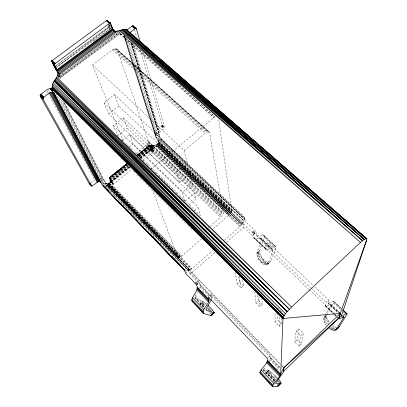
<?xml version="1.0" encoding="UTF-8"?>
<svg xmlns="http://www.w3.org/2000/svg" width="407" height="407" viewBox="0 0 407 407"><rect width="100%" height="100%" fill="white"/><g stroke="black" fill="none" stroke-linecap="round" stroke-linejoin="round"><path stroke-width="0.31" stroke-dasharray="2.04 1.53" d="M281.812 318.315L281.619 323.926L279.131 326.261L275.015 322.13L275.02 312.083M260.943 238.171L261.202 239.723L257.026 252.752C255.749 257.326 263.639 268.625 268.213 263.477L272.771 250.687L272.583 249.186L260.943 238.171L260.266 237.937L255.291 238.899L254.492 238.706L253.744 237.398L253.678 234.239L252.956 233.084L243.208 223.733L242.536 223.468L242.475 222.914L243.813 220.915L160.969 141.392C158.715 143.274 156.039 145.584 152.762 145.263L152.447 148.041L140.196 157.952M281.619 323.926L277.498 319.8L277.574 314.092M105.108 186.492C107.713 185.221 112.144 179.823 109.162 177.803L110.928 181.807L113.355 184.157L131.771 169.261M120.274 33.089L120.253 34.188L116.763 34.636L115.186 34.29L59.336 75.651L59.407 77.956L118.559 34.58L118.045 30.998L120.253 34.188L121.861 33.532M279.131 326.261L279.355 316.402M205.693 309.564L194.912 297.995L195.391 295.797L197.441 292.185M339.906 312.902L330.916 304.395L326.226 306.39L325.346 306.15L326.266 302.508L328.775 300.117L315.008 287.113M210.043 226.389L221.352 216.524L223.112 214.031L223.377 212.759L209.498 132.26L117.155 49.415C115.878 48.112 113.838 48.845 112.581 49.796L92.45 64.927L123.163 140.69M341.559 308.501L333.898 301.287L333.221 301.241L328.225 303.622L328.057 302.991L328.775 300.117M263.746 235.215L275.417 246.204L275.798 247.064L275.631 248.418L271.042 260.912C266.254 266.092 258.577 254.986 259.844 250.224L264.067 237.505L264.179 236.111L263.746 235.215L262.78 234.864L256.878 235.994L256.369 235.068L256.186 232.331L255.718 231.334L245.182 221.149L244.836 217.745L161.055 138.812L158.491 134.702L156.11 132.072L155.118 132.865C153.81 137.658 162.078 141.555 155.845 145.533L228.907 215.13L230.998 212.729L231.72 210.678L218.559 117.938M155.845 145.533L160.969 141.392L161.055 138.812L157.896 140.547L158.221 141.295L231.68 211.233L158.237 141.763L161.203 139.367L244.836 217.745L243.813 220.915L159.951 143.493L158.781 143.091L159.254 144.602L242.475 222.914L243.004 223.916M294.872 342.068L296.128 331.191L298.779 328.668L303.312 333.15L301.628 343.935L299.125 346.337L294.872 342.068L297.369 339.682L298.779 328.668M143.03 160.129L153.093 151.933L150.783 149.567L149.511 145.177L152.762 145.263L153.877 147.258C157.509 147.66 159.966 144.434 160.913 141.336M299.125 346.337L300.651 335.689L303.312 333.15M136.197 153.556L146.785 144.938L148.296 142.481L148.346 141.102L117.155 49.415M199.486 288.573C201.022 285.892 199.868 282.524 197.736 280.53L107.621 186.421L106.919 185.048L105.535 186.894M155.311 135.872L158.491 134.702L155.769 136.94L123.809 35.735L155.311 135.872L157.305 133.298L155.118 132.865C155.8 129.055 161.233 128.48 162.037 124.99L140.369 50.112M325.61 314.606C322.308 317.882 324.074 322.69 326.755 325.661M127.02 164.53L109.915 178.393C112.256 181.461 110.363 186.314 106.532 186.742L168.64 252.218M131.151 42.369L159.366 135.134C156.883 131.369 164.118 130.606 164.504 127.279L143.289 52.783M269.872 361.833L269.007 360.933L270.258 358.633L270.34 355.708L210.974 294.236L209.096 295.92M211.604 299.196L211.808 297.12L210.974 294.236M106.919 185.048L106.532 186.742L188.756 270.93L191.972 268.732L212.937 250.32M139.265 156.741L153.632 145.248L155.24 147.186L155.845 144.851L240.099 226.465L242.943 223.357M274.084 381.613L263.166 370.111L263.716 368.203M274.827 381.217L270.706 377.004L272.191 372.822L268.584 370.416L263.166 370.111M330.916 304.395L330.728 305.601L325.91 314.077M326.984 314.494L333.572 303.083L333.898 301.287M333.801 330.296L335.088 327.147L336.426 327.508L335.673 328.307M124.262 36.961L124.924 36.945L125.147 36.533M206.72 304.217L205.494 303.195L202.757 305.962L204.4 302.36L201.643 305.123L200.219 304.238L202.798 301.409L199.832 304.075L200.219 304.238L203.485 301.755L201.643 305.123L203.983 306.98L205.494 303.195L202.798 301.409L195.279 298.596M259.844 250.224L257.026 252.752L259.656 251.328L256.853 254.07L259.747 252.63L257.005 255.367L260.119 254.075L257.417 256.792L260.739 255.591L258.074 258.272L261.594 257.097L258.938 259.747L262.627 258.531L259.976 261.141L263.243 259.244L261.136 262.398L263.889 259.905L261.818 263.014L265.12 260.958L262.51 263.558L266.371 261.752L263.777 264.347L267.577 262.266L266.086 264.988L268.691 262.459L267.023 264.809L270.421 261.884M138.533 154.991L150.961 145.121L153.485 151.343L153.093 151.933L150.224 145.04L137.454 155.255M265.837 373.387L268.584 370.416L265.537 373.331L269.129 370.594L267.094 374.064L270.706 377.004L274.908 375.325L277.655 378.195M100.717 180.744L101.989 178.775L61.101 99.252M201.684 238.772L181.624 256.191L178.556 257.829L105.678 182.718L102.238 184.559L104.513 181.049L64.199 102.025M208.104 310.134L209.697 307.778M123.835 34.809L156.303 137.912L158.491 134.702M209.066 310.348L210.032 308.933M158.155 141.041L231.72 210.678L158.196 141.214L157.896 140.547L160.444 137.581L156.878 138.818L124.924 36.945M101.613 182.763L103.816 180.204L63.365 101.033M140.176 158.211L150.783 149.567M106.069 183.328L105.678 182.718L102.991 185.724L106.105 183.404L102.991 179.436L99.827 178.144L56.161 94.114M331.039 329.309L333.669 326.47L335.088 327.147L332.468 329.965M278.098 382.443L279.324 381.13M270.706 377.004L273.524 374.008L274.908 375.325L272.074 378.307L275.656 376.068L273.418 379.68L276.384 376.821L274.14 380.453L277.152 378.515M278.373 383.893L277.538 384.768L278.495 384.122M269.129 370.594L266.239 373.555L267.094 374.064L269.938 371.072L268.157 374.832L270.976 371.825L269.383 375.829L272.191 372.822L273.524 374.008M210.205 310.775L210.999 309.986M210.755 312.291L211.95 311.106M264.988 264.83L267.577 262.266M106.105 183.404L103.302 186.162L106.415 183.649L107.646 183.791L110.063 182.575L181.624 256.191L109.249 183.145L180.774 256.858L108.425 183.562L179.945 257.377L107.646 183.791L179.187 257.707L106.96 183.822L178.556 257.829L178.093 257.733L105.983 183.191M156.878 138.818L159.569 136.172L156.303 137.912M200.692 304.497L203.485 301.755M207.748 308.185L208.537 307.407M209.33 312.332L210.673 314.062L211.477 313.268M326.165 315.283L324.104 317.251L326.633 315.511L326.892 318.193L329.456 322.817L325.646 324.176L328.352 321.291L324.755 322.644L327.482 319.729L324.125 321.138L326.892 318.193L323.779 319.724L326.602 316.768L323.743 318.472L326.633 315.511L323.87 317.816M100.091 179.121L100.916 178.337L58.832 96.897M268.289 357.661L270.34 355.708M267.74 264.296L271.042 260.912M275.015 322.13L277.498 319.8M254.782 291.758L255.779 302.818L259.768 306.822L262.24 304.543L261.869 298.433M255.779 302.818L258.247 300.549L257.763 294.347M102.238 184.559L105.143 181.924M235.18 272.09L237.144 284.101L241.01 287.983L243.457 285.76L242.603 279.512M208.196 310.231L209.849 308.735M237.144 284.101L239.591 281.888L238.761 276.439M309.061 289.458L265.842 248.351L265.73 245.095L268.193 242.887L313.171 285.378M272.583 249.186L271.937 248.987L267.078 250.117L265.832 249.491L265.842 248.351M194.943 283.007L197.736 280.53M252.213 232.275L254.665 230.108M195.319 283.42L198.117 280.942M252.594 232.662L255.047 230.494M195.691 283.847L198.484 281.369M252.956 233.084L255.403 230.911M196.026 284.269L198.82 281.792M253.271 233.501L255.718 231.334M196.301 284.651L199.094 282.173M253.515 233.898L255.962 231.725M196.505 284.966L199.293 282.494M253.678 234.239L256.12 232.066M196.612 285.2L199.405 282.728M253.744 234.498L256.186 232.331M280.219 367.526L190.181 274.181L214.977 252.36M226.419 242.292L243.584 227.187L243.208 223.733M188.756 270.93L188.248 268.686L281.323 364.896M185.678 273.372L188.461 270.93M242.536 223.468L245.182 221.149M224.374 240.278L240.099 226.465L156.583 146.861L155.845 144.851M161.055 138.812L158.221 141.295L161.203 139.367L244.627 219.129L160.969 141.392M213.146 228.815L228.907 215.13L156.578 144.856L229.69 214.382L157.219 144.093L230.408 213.563L157.728 143.289L230.998 212.729L158.074 142.496L231.435 211.935L158.237 141.763M206.222 229.696L207.656 228.454M208.135 228.042L209.564 226.801M194.058 210.765L198.29 207.153L133.272 144.017L129.68 134.6L122.273 140.486M188.975 205.006L196.225 198.855L194.785 193.071L127.177 128.047L123.26 117.791L113.436 125.504L117.628 135.607L119.434 137.373M182.677 199.186L184.936 201.394L194.785 193.071M184.936 201.394L182.382 192.506L192.526 183.984L189.927 173.545L118.778 106.044L114.398 94.572L103.958 102.63L108.644 113.935L179.451 182.285L189.927 173.545M179.451 182.285L176.577 172.258L187.378 163.304L184.208 150.554L92.45 64.927M128.297 166.102L109.783 181.344L110.699 183.247L109.3 182.484L109.712 185.078L190.959 269.531L107.667 184.473L107.621 186.421L188.99 270.803L188.293 270.452L186.569 271.118L185.297 271.138M139.504 156.878L153.632 145.248L153.877 147.258L152.554 147.085L150.961 145.121L138.258 155.423M184.208 150.554L205.22 133.293L207.311 132.021L208.231 131.802L209.498 132.26M126.918 163.975L109.269 178.398L126.994 164.265M137.703 155.159L149.471 145.538L137.673 154.981M150.392 169.521L215.013 116.794L174.801 80.891M128.475 166.234L109.783 181.344L110.938 182L110.032 180.123L127.717 165.695M139.011 156.481L152.762 145.263L138.853 156.293M129.416 166.916L111.192 181.649L112.449 183.501L113.355 184.157L112.775 184.346L109.692 177.89L126.786 164.036M137.525 155.326L150.224 145.04L152.467 148.306L153.317 151.643L150.565 149.796L152.818 152.187L149.511 145.177L137.245 155.072M127.757 164.774L110.048 179.141L110.938 182M138.583 155.993L151.862 145.218L152.747 147.67L153.826 148.306L141.076 158.628M126.663 163.731L109.162 177.803L111.798 182.59L113.655 183.949L111.325 181.553M137.21 155.123L149.756 145.04L151.836 150.651L150.224 145.04M126.877 163.833L109.193 178.149L109.391 178.683L127.06 164.423M137.683 155.082L149.471 145.538M139.784 157.087L154.543 145.157L155.24 147.186M128.922 166.936L111.152 181.313L110.048 179.141L127.93 164.962M140.242 157.779L152.747 147.67L152.544 147.827L150.961 145.121L152.447 148.041L152.493 151.053L153.485 151.343M130.286 167.363L112.134 182.056L110.887 180.774L111.208 181.268L129.416 166.672M127.188 164.733L109.915 178.393L111.152 181.313L129.487 166.733M140.262 158.013L152.996 147.71M105.194 186.513L110.063 182.575M129.487 166.895L111.396 181.532L112.775 184.346M140.242 158.196L152.467 148.306M111.36 181.395L111.696 181.649L129.838 166.972M140.624 158.242L153.368 147.929M110.928 181.807L111.798 182.59L109.269 177.625L126.445 163.777M138.355 155.311L149.644 146.199L149.511 145.177L151.277 150.163L150.565 149.796M90.98 182.875L94.79 179.818M109.269 177.625L126.552 163.716M137.413 154.975L149.756 145.04M129.431 147.095L133.272 144.017M126.857 163.639L109.162 177.803L111.798 182.59L109.463 177.645L126.653 163.894M110.032 180.123L127.869 165.853M138.319 155.23L149.644 146.199L151.277 150.163L150.676 149.684M109.463 177.645L113.049 184.295L109.692 177.89L126.597 164.469M117.628 135.607L127.177 128.047M101.053 180.962L102.991 179.436L62.82 101.007M138.538 155.754L151.862 145.218M108.644 113.935L118.778 106.044M59.336 75.651L63.329 72.568M57.819 74.751L59.483 76.887L115.186 34.29M92.877 41.85L94.383 40.705M94.887 40.324L109.976 28.882L108.837 24.807M59.132 78.983L118.559 34.58L117.435 31.11M120.228 34.992L121.255 34.361L213.94 117.557L120.228 34.992L121.678 33.913M55.876 65.685L108.954 26.389L108.588 24.695M256.888 253.368L259.656 251.328M58.969 75.844L59.483 76.887L116.763 34.636L116.341 31.792M54.859 66.448L109.162 26.979L108.394 24.741M55.678 67.872L109.976 28.882L108.954 26.389L109.976 28.882M157.443 139.713L160.444 137.581M155.047 134.819L157.305 133.298L154.981 133.827M101.241 183.191L104.513 181.049M111.06 181.736L113.655 183.949M209.386 310.694L210.831 309.793M210.673 314.062L211.62 313.487M207.051 309.061L209.03 307.89M278.917 382.585L280.448 381.71M332.051 328.77L335.088 327.147M277.035 382.02L279.197 380.962M100.427 179.533L101.989 178.775M330.601 327.884L333.669 326.47L332.234 325.514M211.147 311.014L212.749 310.312M101.15 181.293L103.816 180.204M158.781 143.091L160.516 142.399L243.813 220.915M122.288 34L121.255 34.361L215.013 116.794M275.417 246.204L274.496 245.904L268.732 247.232L256.517 235.638M188.914 270.848L188.293 270.452L188.833 270.889M147.838 56.812L150.203 58.923M153.515 61.879L154.935 63.146M155.408 63.568L156.827 64.835M158.72 66.524L159.666 67.369M161.554 69.063L164.866 72.019M166.758 73.708L174.328 80.464M116.499 48.916L208.974 131.883M117.572 50.163L209.763 132.901M115.654 48.698L208.231 131.802M114.672 48.779L207.311 132.021M113.624 49.15L206.283 132.529M112.581 49.796L205.22 133.293M162.037 124.99L164.504 127.279M162.057 125.198L164.52 127.488M162.006 125.442L164.474 127.732M159.254 144.602L158.181 143.605L158.094 145.965L241.112 225.478L157.361 146.484L157.077 144.327L158.094 145.965L242.068 224.435L159.091 144.856L158.181 143.605L158.72 145.33L242.068 224.435L158.908 145.096M111.696 181.649L112.134 182.056M161.894 125.712L164.362 128.001M161.727 125.987L164.189 128.276M161.518 126.241L163.975 128.531M161.274 126.465L163.736 128.76M159.091 144.856L242.475 222.914L159.951 143.493M156.11 132.072L159.366 135.134M114.398 94.572L187.378 163.304M161.141 140.664L244.627 219.129L161.218 139.988M264.179 236.111L275.798 247.064M334.015 301.918L341.188 308.674M262.78 234.864L274.496 245.904M333.221 301.241L341.366 308.913M264.067 237.505L275.631 248.418M333.572 303.083L340.501 309.62M343.274 312.235L344.195 313.105M261.258 238.777L272.868 249.766M331.013 304.812L339.524 312.871M260.266 237.937L271.937 248.987M330.438 304.375L339.453 312.907M256.369 235.068L272.771 250.687M328.057 302.991L338.665 313.039M328.032 303.418L338.151 313.008M265.73 245.095L310.673 287.718M311.131 288.156L326.266 302.508M243.584 227.187L253.932 237.032M309.524 289.896L325.615 305.199M253.734 237.21L265.639 248.535M325.407 305.398L333.872 313.446M334.32 313.873L336.543 315.99M253.744 237.398L265.644 248.718M325.371 305.545L334.727 314.448M335.175 314.87L336.508 316.142M255.291 238.899L267.078 250.117M326.226 306.39L333.521 313.334M335.348 315.069L337.169 316.809M337.627 317.241L338.995 318.544M253.973 238.202L266.315 249.964M325.346 306.15L334.071 314.453M334.33 314.708L338.665 318.823M148.346 141.102L223.377 212.759M148.428 141.728L223.351 213.324M123.26 117.791L192.526 183.984M148.296 142.481L223.112 214.031M152.554 147.085L153.826 148.306M147.96 143.305L222.68 214.84M147.446 144.139L222.08 215.69M103.958 102.63L176.577 172.258M146.785 144.938L221.352 216.524M146.021 145.645L220.553 217.287M129.68 134.6L196.225 198.855M113.436 125.504L182.382 192.506M121.693 139.581L123.046 140.903M125.758 143.554L126.658 144.439M127.111 144.877L128.47 146.205M128.917 146.647L130.276 147.97M130.723 148.413L132.534 150.178M134.793 152.386L136.599 154.151M138.405 155.917L140.664 158.125M142.47 159.89L144.729 162.098M146.535 163.863L148.794 166.071M151.053 168.279L152.859 170.045M155.118 172.253L156.924 174.018M158.735 175.788L160.994 177.996M161.442 178.434L166.412 183.292M166.865 183.735L170.024 186.823M171.835 188.589L173.641 190.359M175.9 192.567L177.254 193.89M179.512 196.098L180.866 197.42M277.655 307.748L282.031 312.083M296.128 331.191L300.651 335.689M133.359 171.021L135.149 172.802M136.94 174.588L140.074 177.711M140.522 178.154L172.766 210.266M173.214 210.714L176.348 213.833M176.796 214.28L183.959 221.418M184.407 221.861L187.541 224.985M187.988 225.432L193.366 230.784M239.591 281.888L243.457 285.76M258.247 300.549L262.24 304.543M297.369 339.682L301.628 343.935M268.732 247.232L268.279 246.352L268.193 242.887M108.191 186.197L189.957 270.228L108.471 186.065L107.667 184.473L107.911 186.325L189.957 270.228L109.132 185.628L108.583 183.542L109.712 185.078L191.972 268.732L110.17 184.447L109.3 182.484M172.41 256.552L173.296 257.463M175.509 259.737L177.279 261.559M185.241 269.755L186.569 271.118M281.761 365.349L283.969 367.628M188.029 268.874L280.225 364.209M281.99 366.035L283.755 367.857M200.152 285.032L211.808 297.12M270.406 357.895L280.474 368.34M105.978 187.352L107.3 188.726M109.503 191.015L111.701 193.305M113.904 195.594L115.227 196.968M120.513 202.457L124.913 207.036M126.679 208.867L128.439 210.699M131.079 213.446L132.84 215.272M133.282 215.73L135.923 218.478M150.458 233.582L151.338 234.498M153.098 236.33L154.421 237.703M159.707 243.198L160.587 244.114M163.227 246.861L164.55 248.234M166.31 250.066L167.633 251.434M172.476 256.471L174.237 258.303M174.679 258.76L177.32 261.508M179.523 263.797L180.845 265.171M200.249 285.973L211.869 298.031M270.258 358.633L280.286 369.042M200.025 287.164L208.603 296.077M269.785 359.656L280.209 370.492M202.477 291.687L203.765 293.02M205.474 294.8L206.329 295.691M276.363 368.589L277.666 369.943M107.911 186.325L188.99 270.803M195.391 295.797L205.021 305.922M263.934 367.831L275.447 379.929M169.073 252.676L177.823 261.899M178.261 262.357L180.886 265.125M194.953 297.049L204.116 306.695M263.278 368.951L275.6 381.924M194.912 297.995L204.055 307.621M263.019 369.729L274.455 381.771M178.093 257.733L152.422 190.003M117.241 32.662L118.559 34.58M105.678 182.718L106.024 183.262M47.156 91.163L48.057 92.837M48.357 93.391L87.902 166.992M88.197 167.552L94.19 178.704M48.698 90.206L49.293 91.326M109.982 23.759L110.531 24.812M58.084 75.285L59.407 77.956L116.763 34.636L116.046 33.165M58.064 76.826L58.598 77.905M109.692 177.89L112.449 183.501M157.896 140.547L158.175 141.127M118.651 30.856L120.253 34.188L119.414 31.263M109.915 178.393L111.289 181.339M59.03 75.712L59.483 76.887M137.622 155.413L136.976 153.709L200.407 215.664L198.29 207.153M108.944 24.298L110.455 28.48M188.248 268.686L190.181 274.181M109.905 24.501L111.223 28.556M108.801 24.272L110.307 29.009M125.005 36.778L155.118 132.865M126.531 38.456L155.566 131.71M58.008 75.356L58.756 77.773M128.383 40.242L156.278 130.642M131.018 42.414L158.776 133.582M130.856 42.46L159.005 134.681M130.133 40.98L157.229 129.711M132.133 42.908L159.223 132.484M131.578 42.974L158.918 133.018M133.058 43.585L159.666 132.026M134.554 30.021L136.671 37.327M109.748 24.506L110.79 28.566M239.25 276.216L241.01 287.983M258.979 295.935L259.768 306.822M109.162 26.979L56.68 67.084L109.417 27.63L109.162 26.979"/><path stroke-width="0.61" d="M91.636 186.096L43.091 99.089L43.096 98.102L43.88 97.105C46.744 95.604 50.305 90.145 54.055 92.852L100.839 182.29L99.766 181.68L97.777 181.914L92.053 186.157L89.128 183.465L40.227 96.179L40.227 95.192L40.68 94.49L46.556 90.049L49.796 88.405L52.478 87.948M208.023 305.377L211.793 309.198L214.23 312.612L211.172 315.623L203.592 313.482L191.783 300.732C192.287 294.831 201.389 288.512 194.943 283.007L185.678 273.372L184.615 270.497L102.991 185.724L100.086 181.731M328.795 327.727C332.494 331.171 336.655 331.293 339.469 326.414L347.018 314.168L346.962 313.594L346.347 313.604L341.911 316.183L341.371 316.061L366.743 239.784L366.87 238.868L366.473 238.492L364.204 239.438L360.47 242.43L291.57 307.041C288.354 310.495 284.478 313.873 282.972 318.478L280.688 374.267C278.943 378.79 274.216 381.608 272.512 386.187L272.705 386.65L277.757 386.223L280.988 383.196L280.448 381.71L278.032 378.632M203.592 313.482L203.083 312.693C203.012 306.832 211.742 302.828 208.16 296.759L267.465 358.445C268.467 364.382 261.075 367.368 259.819 372.746L272.705 386.65M366.743 239.784L340.313 313.375L283.755 367.857L283.338 372.212L275.722 383.109L275.834 383.455L280.988 383.196M52.274 85.816L52.274 87.861L52.966 90.939L50.224 89.031L51.567 88.024L51.47 90.181L53.114 89.235M52.757 89.489L282.972 318.478L340.313 313.375L338.665 318.823L339.448 318.976L343.508 316.748L343.951 316.727L344.001 317.109L335.907 329.914L336.93 328.49M56.766 77.269L291.57 307.041L56.191 78.175L289.341 309.295L54.563 80.423L287.276 311.599L53.154 82.667L285.511 313.802L52.544 84.224L284.152 315.761L52.208 85.75C52.61 81.97 55.713 79.487 57.316 76.267C58.995 70.787 54.487 65.441 51.862 60.821L106.548 20.513L106.904 20.35L109.798 23.148L110.643 23.031C111.793 26.369 112.51 30.301 115.588 32.484L113.131 29.548L57.189 71.123L57.896 72.777L59.468 74.308L57.428 71.82L113.629 30.032L113.97 31.054C118.457 32.372 122.573 27.961 126.913 29.884L366.87 238.868L293.045 174.684M338.772 318.111L283.969 367.628L283.75 371.189L338.772 318.111L340.313 313.375L341.432 315.664L338.736 318.264M51.704 60.979L52.971 62.413L55.042 63.584L51.862 60.821L51.557 61.147L54.345 66.819L58.069 72.588L54.167 64.799L54.767 63.818L109.798 23.148L109.152 22.187L106.548 20.513L109.468 23.347L106.726 20.421M211.411 299.659L206.771 307.758L206.227 309.91L206.558 310.475L214.184 312.907L211.172 315.623L214.011 312.952M283.755 367.857L280.688 374.267L267.567 360.597M52.645 88.365L51.47 90.181L52.829 89.047M211.172 315.623L213.736 312.891L210.755 315.598M334.966 330.281L336.289 328.912M52.411 90.832L53.236 90.018M335.907 329.914L339.469 326.414M277.92 385.541L277.996 386.034L281.044 383.018L278.815 384.819M277.996 386.034L280.815 383.257L277.757 386.223M211.294 315.364L214.23 312.612L212.459 313.878M129.777 32.682L135.292 28.592L136.386 28.714L140.334 42.404M126.791 30.042L132.606 25.875L133.175 25.941L136.386 28.714M58.094 72.721L114.245 30.932M58.791 73.57L114.916 31.771M57.529 75.753L117.435 31.11M54.167 64.799L53.866 63.97L54.533 64.087L53.531 63.268L58.069 72.588L56.675 69.918L112.469 28.49L110.811 24.735M112.734 29.014L56.924 70.472L58.033 72.588L52.971 62.413L54.767 63.818M89.128 183.465L90.863 184.91M102.991 185.724L110.297 193.142M110.643 23.031L109.152 22.187L110.399 23.001M126.984 29.945L128.19 31.018M51.557 61.147L52.33 61.722L56.156 69.699L54.345 66.819L51.862 60.821M132.911 25.86L136.508 28.968M132.606 25.875L135.623 28.475M132.275 25.987L135.292 28.592M131.944 26.185L134.961 28.79M366.473 238.492L125.839 29.452L365.562 238.685L124.618 29.294L364.204 239.438L122.7 29.609L362.464 240.71L120.33 30.357L360.47 242.43L119.246 30.678M139.169 40.904L140.608 42.15M142.043 43.401L143.483 44.653M144.923 45.905L149.237 49.654M158.343 57.575L159.305 58.405M160.74 59.656L162.658 61.325M163.619 62.159L169.368 67.16M174.165 71.327L175.122 72.161M177.04 73.825L178.48 75.076M179.914 76.328L189.026 84.244M193.34 87.998L194.297 88.833M195.736 90.079L197.171 91.331M198.611 92.582L200.529 94.251M201.485 95.08L209.157 101.75M212.032 104.253L212.993 105.087M214.911 106.751L216.346 108.003M217.307 108.837L229.289 119.256M231.207 120.925L232.168 121.754M233.608 123.006L235.521 124.674M236.482 125.509L248.947 136.345M249.903 137.174L250.865 138.009M252.783 139.677L254.217 140.929M255.179 141.763L270.039 154.68M271.474 155.932L273.392 157.601M274.354 158.43L289.214 171.352M290.171 172.186L292.089 173.855M123.301 29.441L364.204 239.438L123.011 29.528M133.175 25.941L133.496 26.369M121.393 30.021L362.464 240.71L122.385 29.706M106.375 20.63L109.468 23.347M342.908 309.773L346.962 313.594M344.327 311.63L347.018 314.168M342.725 310.195L346.347 313.604M343.106 316.259L344.001 317.109M342.775 317.017L343.671 317.867M52.035 60.684L55.042 63.584M54.843 80.062L289.341 309.295L55.535 79.121M284.152 315.761L52.203 86.869L283.292 317.353L52.488 88.777L282.972 318.478M54.029 81.146L287.276 311.599L54.299 80.795M52.274 87.861L283.292 317.353M50.224 89.031L54.055 92.852M41.005 94.195L43.88 97.105M40.68 94.49L43.554 97.395M40.415 94.826L43.29 97.736M40.227 95.192L43.096 98.102M40.13 95.553L43 98.463M40.13 95.894L43 98.799M40.227 96.179L43.091 99.089M108.247 190.547L107.362 189.637L108.211 190.568M103.683 186.508L184.854 270.68L163.395 248.25M103.302 186.162L184.854 270.68L123.016 206.369M112.047 194.968L121.698 205.001M53.866 63.97L54.314 64.438M197.39 287.484L209.035 299.618M197.466 288.141L209.081 300.249M267.47 361.106L280.555 374.745M197.314 288.975L208.903 301.063M267.145 361.818L280.194 375.432M196.942 289.957L208.506 302.03M266.605 362.713L279.624 376.307M117.847 200.641L119.159 202.014M124.852 207.967L126.17 209.34M128.358 211.63L130.108 213.456M135.368 218.951L137.556 221.24M138.868 222.614L141.061 224.903M142.374 226.277L143.249 227.192M145.879 229.94L151.572 235.892M152.884 237.261L155.077 239.55M156.39 240.924L162.52 247.334M89.942 183.588L91.132 184.834M89.443 183.664L91.819 186.162M192.435 297.573L203.836 309.605M261.106 370.034L273.926 383.562M191.814 299.374L203.164 311.38M260.165 371.647L272.924 385.139M191.783 300.732L203.083 312.693M259.819 372.746L272.512 386.187M56.156 69.699L52.971 62.413L54.533 64.087M57.189 71.123L58.023 72.65M49.466 92.913L97.192 182.28M50.219 92.465L97.777 181.914M51.053 92.175L98.433 181.68M111.36 26.389L112.469 28.49M52.732 92.155L99.766 181.68M51.913 92.068L99.11 181.598M53.465 92.42L100.356 181.914M52.971 62.413L57.133 71.113M53.531 63.268L56.675 69.918"/></g></svg>
